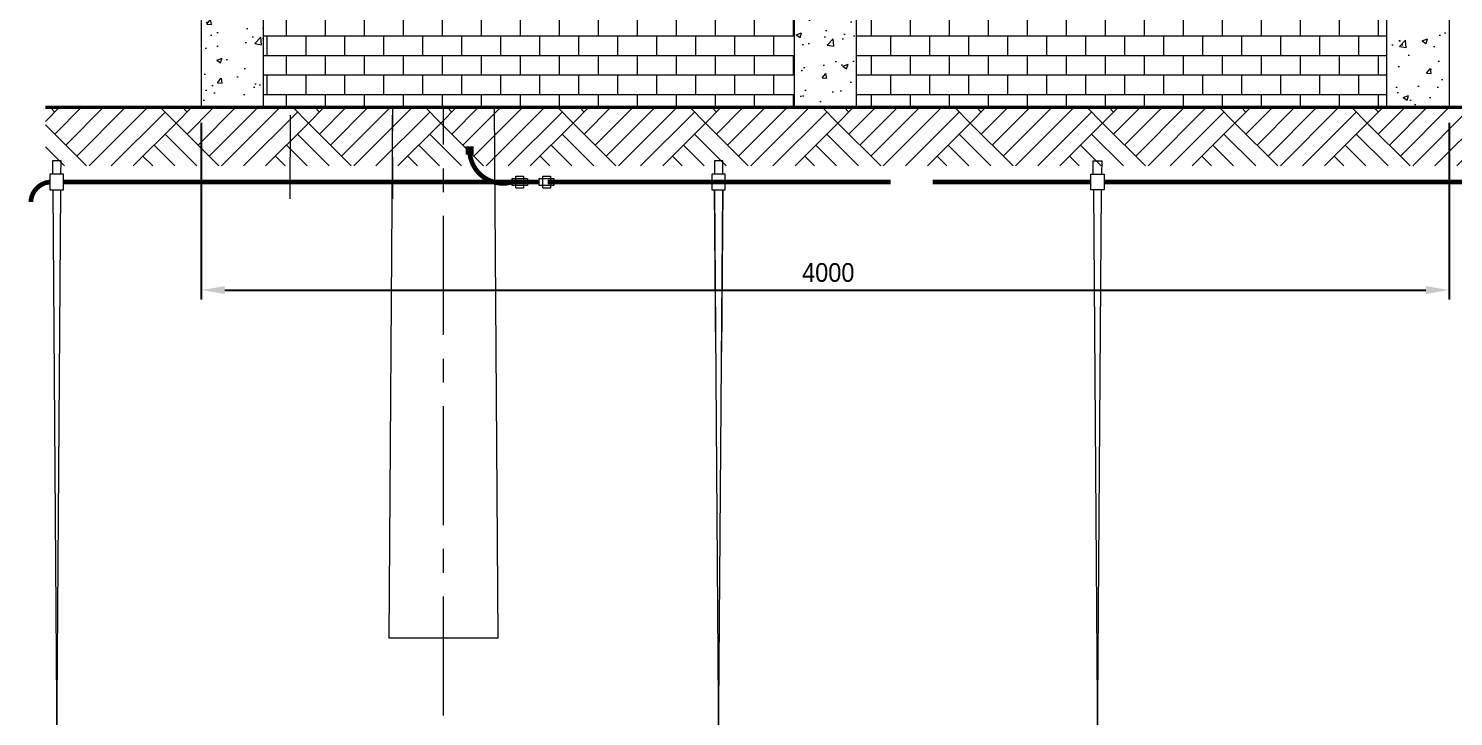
# Model space of a CAD drawing. Header units: millimetres. Extents: x 330554 to 656471, y 11007 to 130943.
# Drawn here: x 390634 to 395202, y 91048 to 93253 of the extents above; entities that cross this region are included whole.
import ezdxf

# ---------------------------------------------------------------- set-up
doc = ezdxf.new("R2010")
doc.units = ezdxf.units.MM
doc.header["$LTSCALE"] = 6
doc.linetypes.add('CENTER', pattern=[50.8, 31.75, -6.35, 6.35, -6.35])
doc.linetypes.add('DASHED', pattern=[19.05, 12.7, -6.35])
for name, color, linetype, lineweight in [('Co ban', 3, 'Continuous', 13), ('Duong day', 5, 'Continuous', 30), ('Hatch', 250, 'Continuous', 13), ('Net 0.15', 140, 'Continuous', 15), ('Net dam', 1, 'Continuous', 18), ('Truc', 6, 'Continuous', 9)]:
    doc.layers.add(name, color=color, linetype=linetype, lineweight=lineweight)
doc.styles.add('VNI-HELVE', font='VHELVEN.TTF', dxfattribs={"width": 0.9})
doc.dimstyles.new('D50', dxfattribs={"dimtxt": 60, "dimasz": 75, "dimexe": 30, "dimexo": 50, "dimgap": 25, "dimtad": 1, "dimdec": 0, "dimdsep": 46, "dimtxsty": 'VNI-HELVE', "dimcen": 0, "dimclrd": 256, "dimclre": 256, "dimclrt": 7, "dimadec": 0, "dimazin": 0, "dimtfac": 1, "dimtdec": 0, "dimtmove": 1, "dimatfit": 3, "dimfxl": 1, "dimtolj": 1, "dimtzin": 0, "dimlwd": -1, "dimlwe": -1, "dimarcsym": 0})

# ---------------------------------------------------------------- blocks, each defined once
blk = doc.blocks.new('*D652')
at = {"transparency": 16777216}
for p, q in [((391188.1, 92950.3), (391188.1, 92384.8)), ((395188.1, 92950.3), (395188.1, 92384.8)), ((391263.1, 92414.8), (395113.1, 92414.8))]:
    blk.add_line(p, q, dxfattribs=at)
for points in [[(391263.1, 92427.3), (391263.1, 92402.3), (391188.1, 92414.8)], [(395113.1, 92427.3), (395113.1, 92402.3), (395188.1, 92414.8)]]:
    blk.add_solid(points, dxfattribs=at)
at = {"layer": 'Defpoints', "color": 0, "transparency": 16777216}
for p in [(391188.1, 93000.3), (395188.1, 93000.3), (395188.1, 92414.8)]:
    blk.add_point(p, dxfattribs=at)
at = {"color": 7, "transparency": 16777216, "insert": (393197.8, 92470.7), "char_height": 60, "attachment_point": 5, "style": 'VNI-HELVE'}
blk.add_mtext('\\A1;4000', dxfattribs=at)

msp = doc.modelspace()

# ---------------------------------------------------------------- hatches: boundary and pattern name
at = {"layer": 'Hatch'}
h = msp.add_hatch(dxfattribs=at)
h.set_pattern_fill('AR-CONC', color=256, scale=25, style=0)
h.set_pattern_definition([(50, (184336.2, 19229.14), (179.31505, -15.68803), [18.75, -206.25]), (355, (184336.2, 19229.14), (-34.68783, 188.04803), [15, -165]), (100.4514, (184351.15, 19227.83), (144.62735, 172.35989), [15.93505, -175.28553]), (46.1842, (184336.2, 19279.14), (266.81026, -41.37975), [28.125, -309.375]), (96.6356, (184358.44, 19275.7), (233.66568, 243.52947), [23.90257, -262.92825]), (351.1842, (184336.2, 19279.14), (233.6655, 243.52965), [22.5, -247.5]), (21, (184361.2, 19266.64), (149.22676, -100.65472), [18.75, -206.25]), (326, (184361.2, 19266.64), (60.82883, 181.28751), [15, -165]), (71.4514, (184373.64, 19258.25), (210.05566, 80.63262), [15.93505, -175.28553]), (37.5, (184336.206, 19229.136), (3.039964, 83.223463), [0, -163, 0, -167.5, 0, -165.625]), (7.5, (184336.21, 19229.14), (65.767384, 98.602928), [0, -95.5, 0, -159.25, 0, -63.125]), (327.5, (184280.456, 19229.136), (133.45561, -5.638718), [0, -62.5, 0, -195, 0, -258.75]), (317.5, (184255.46, 19229.14), (145.79654, 25.026246), [0, -81.25, 0, -129.5, 0, -183.75])])
h.paths.add_polyline_path([(395188.056, 93300.344), (394988.056, 93300.344), (394988.056, 93000.344), (395188.056, 93000.344)])
h.paths.add_polyline_path([(393288.056, 93300.344), (393088.056, 93300.344), (393088.056, 93000.344), (393288.056, 93000.344)])
h.paths.add_polyline_path([(391388.056, 93300.344), (391188.056, 93300.344), (391188.056, 93000.344), (391388.056, 93000.344)])
h = msp.add_hatch(dxfattribs=at)
h.set_pattern_fill('BRICK', color=42, scale=250, style=0)
h.set_pattern_definition([(0, (184336.206, 19229.136), (0, 62.5), []), (90, (184336.2, 19229.14), (-125, 8e-15), [62.5, -62.5]), (90, (184398.7, 19229.14), (-125, 8e-15), [-62.5, 62.5])])
h.paths.add_polyline_path([(393088.056, 93000.344), (393088.056, 93300.344), (391388.056, 93300.344), (391388.056, 93000.344)])
h.paths.add_polyline_path([(394988.056, 93000.344), (394988.056, 93300.344), (393288.056, 93300.344), (393288.056, 93000.344)])
h = msp.add_hatch(dxfattribs=at)
h.set_pattern_fill('AR-PARQ1', color=256, scale=25, angle=45, style=0)
h.set_pattern_definition([(135, (159458.83, 12763.66), (-424.26407, 3e-14), [300, -300]), (135, (159494.2, 12799), (-424.26407, 3e-14), [300, -300]), (135, (159529.54, 12834.37), (-424.26407, 3e-14), [300, -300]), (135, (159564.9, 12869.72), (-424.26407, 3e-14), [300, -300]), (135, (159600.25, 12905.08), (-424.26407, 3e-14), [300, -300]), (135, (159635.6, 12940.43), (-424.26407, 3e-14), [300, -300]), (135, (159670.96, 12975.8), (-424.26407, 3e-14), [300, -300]), (45, (159246.7, 12975.8), (424.26407, -3e-14), [300, -300]), (45, (159211.34, 13011.14), (424.26407, -3e-14), [300, -300]), (45, (159176, 13046.5), (424.26407, -3e-14), [300, -300]), (45, (159140.63, 13081.85), (424.26407, -3e-14), [300, -300]), (45, (159105.28, 13117.2), (424.26407, -3e-14), [300, -300]), (45, (159069.92, 13152.56), (424.26407, -3e-14), [300, -300]), (45, (159034.57, 13187.92), (424.26407, -3e-14), [300, -300])])
h.paths.add_polyline_path([(395679.252, 92812.597), (395679.252, 93000.344), (390688.359, 93000.344), (390688.359, 92812.597)])

# ---------------------------------------------------------------- linework, layer by layer
at = {"layer": 'Co ban'}
for points in [[(392233.44, 92749.512), (392184.316, 92749.512), (392184.316, 92771.748), (392233.44, 92771.748)], [(392220.846, 92779.863), (392220.846, 92741.396), (392196.204, 92741.396), (392196.204, 92779.863)], [(392318.505, 92749.512), (392270.751, 92749.512), (392270.751, 92771.748), (392318.505, 92771.748)], [(392307.418, 92779.863), (392307.418, 92741.396), (392282.776, 92741.396), (392282.776, 92779.863)]]:
    msp.add_lwpolyline(points, close=True, dxfattribs=at)
at = {"layer": 'Duong day', "const_width": 16}
msp.add_lwpolyline([(392043.033, 92856.909), (392053.433, 92856.909), (392053.433, 92867.309), (392043.033, 92867.309)], close=True, dxfattribs=at)
at = {"layer": 'Duong day', "const_width": 10.75}
msp.add_lwpolyline([(392042.608, 92862.109, 1), (392053.858, 92862.109, 1)], format="xyb", close=True, dxfattribs=at)
at = {"layer": 'Duong day', "linetype": 'DASHED', "ltscale": 2, "const_width": 15}
for points in [[(392048.233, 92856.484, 0.4743183), (392184.316, 92760.63)], [(390703.155, 92760.915, 0.37945681), (390641.765, 92696.963, 0.47764756)]]:
    msp.add_lwpolyline(points, format="xyb", dxfattribs=at)
for points in [[(390746.223, 92760.915), (392255.012, 92760.753)], [(392298.08, 92760.748), (393398.388, 92760.63)], [(394039.271, 92760.915), (393532.577, 92760.915)], [(395591.128, 92760.915), (394082.339, 92760.915)]]:
    msp.add_lwpolyline(points, dxfattribs=at)
at = {"layer": 'Duong day', "const_width": 15}
msp.add_lwpolyline([(392233.44, 92760.63), (392270.751, 92760.63)], dxfattribs=at)
at = {"layer": 'Net 0.15', "color": 150}
for points in [[(391188.056, 93000.344), (391388.056, 93000.344), (391388.056, 93300.344), (391188.056, 93300.344)], [(393088.056, 93000.344), (393288.056, 93000.344), (393288.056, 93300.344), (393088.056, 93300.344)], [(395188.056, 93000.344), (394988.056, 93000.344), (394988.056, 93300.344), (395188.056, 93300.344)]]:
    msp.add_lwpolyline(points, close=True, dxfattribs=at)
at = {"layer": 'Net 0.15'}
for points in [[(391800.779, 93000.344), (391797.65, 92533.05)], [(392131.14, 92533.05), (392128.011, 93000.344)], [(391473.376, 92974.653), (391471.586, 92707.36)], [(391802.397, 92707.36), (391800.607, 92974.653)], [(391797.65, 92533.05), (391789.394, 91300.344), (392139.394, 91300.344), (392131.14, 92533.05)]]:
    msp.add_lwpolyline(points, dxfattribs=at)
at = {"layer": 'Net dam', "const_width": 10}
msp.add_lwpolyline([(390688.359, 93000.344), (395688.359, 93000.344)], dxfattribs=at)
at = {"layer": 'Net dam'}
for points in [[(390738.338, 92786.029), (390738.728, 92829.072), (390711.165, 92829.072), (390711.555, 92786.029)], [(392859.867, 92786.029), (392860.257, 92829.072), (392832.694, 92829.072), (392833.084, 92786.029)], [(394047.156, 92786.029), (394046.766, 92829.072), (394074.329, 92829.072), (394073.939, 92786.029)], [(390711.9, 92735.801), (390724.946, 90940.046), (390737.992, 92735.801)], [(392833.43, 92735.801), (392846.476, 90940.046), (392859.522, 92735.801)], [(392837.209, 92215.552), (392833.43, 92735.801)], [(392859.522, 92735.801), (392855.742, 92215.552)], [(394047.502, 92735.801), (394060.548, 90940.046), (394073.594, 92735.801)]]:
    msp.add_lwpolyline(points, dxfattribs=at)
for points in [[(390703.155, 92735.801), (390746.223, 92735.801), (390746.223, 92786.029), (390703.155, 92786.029)], [(392824.684, 92735.801), (392867.752, 92735.801), (392867.752, 92786.029), (392824.684, 92786.029)], [(394082.339, 92735.801), (394039.271, 92735.801), (394039.271, 92786.029), (394082.339, 92786.029)]]:
    msp.add_lwpolyline(points, close=True, dxfattribs=at)
at = {"layer": 'Truc', "linetype": 'CENTER', "ltscale": 2}
msp.add_line((391964.394, 91051.931), (391964.394, 93000.344), dxfattribs=at)

# ---------------------------------------------------------------- dimensions: what is measured, and where the dimension line sits
at = {"color": 0}
dim = msp.add_linear_dim(base=(395188.056, 92414.841), p1=(391188.056, 93000.344), p2=(395188.056, 93000.344), text='4000', dimstyle='D50', override={"dimfxl": 10}, dxfattribs=at)
dim.commit()
dim.dimension.update_dxf_attribs({"geometry": '*D652', "text_midpoint": (393197.847, 92414.841), "dimtype": 160})

doc.saveas('drawing.dxf')
